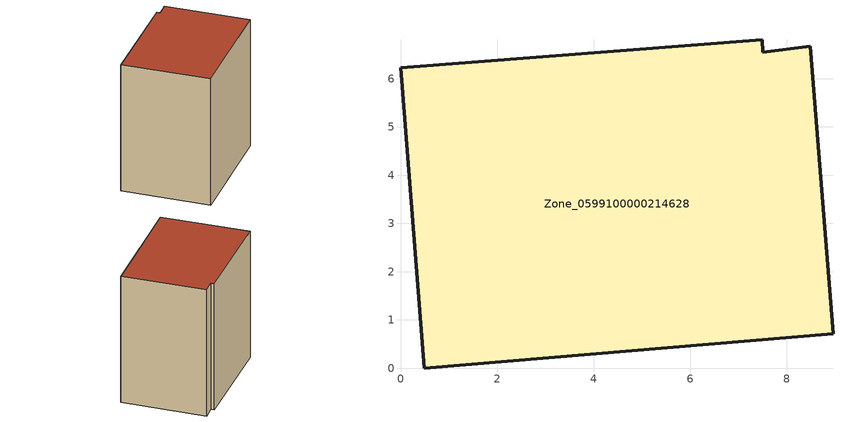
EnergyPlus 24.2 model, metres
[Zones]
Zone_0599100000214628
 floor ground (C_G): 8.49,6.67 8.96,0.71 0.49,0 0,6.23 7.49,6.8 7.51,6.55 z0
 wall outside (C_F): 0.49,0 8.96,0.71 8.49,6.67 7.51,6.55 7.49,6.8 0,6.23 0.49,0 z0:9.55
 roof outside (C_R): 8.96,0.71 8.49,6.67 7.51,6.55 7.49,6.8 0,6.23 0.49,0 z9.55
[BUILDING]
Pand.0599100000214628: North Axis=0; Terrain=City; Loads Convergence Tolerance Value=0.04; Temperature Convergence Tolerance Value=0.4; Solar Distribution=FullExterior; Maximum Number of Warmup Days=25; Minimum Number of Warmup Days=1
[Site:Location]
Rotterdam.The.Hague.AP_ZH_NLD Design_Conditions: Latitude=51.96; Longitude=4.45; Time Zone=1; Elevation=-4.5
[SITE:GROUNDTEMPERATURE:BUILDINGSURFACE]
18, 18, 18, 18, 18, 18, 18, 18, 18, 18, 18, 18
[MATERIAL] Thermal Absorptance=0.9; Solar Absorptance=0.7; Visible Absorptance=0.7
Name | Roughness | Thickness | Conductivity | Density | Specific Heat
G.TC.1946-1964 | MediumSmooth | 0.15 | 1 | 540 | 1210
F.TC.1946-1964 | Rough | 0.3 | 0.857143 | 1920 | 840
R.TC.1946-1964 | MediumRough | 0.2 | 0.235294 | 1500 | 1000
[CONSTRUCTION]
C_G: G.TC.1946-1964
C_F: F.TC.1946-1964
C_R: R.TC.1946-1964
[ZONE]
Zone_0599100000214628: Type=1; Multiplier=1; Ceiling Height=Autocalculate; Volume=Autocalculate; Floor Area=autocalculate; Part of Total Floor Area=Yes
[ZONEINFILTRATION:DESIGNFLOWRATE]
Infil_Zone_0599100000214628: Zone or ZoneList or Space or SpaceList=Zone_0599100000214628; Schedule=AlwaysOn; Design Flow Rate Calculation Method=Flow/Area; Flow Rate per Floor Area=0.003; Constant Term Coefficient=1; Temperature Term Coefficient=0; Velocity Term Coefficient=0; Velocity Squared Term Coefficient=0
[HVACTEMPLATE:ZONE:IDEALLOADSAIRSYSTEM]
Zone_0599100000214628: Maximum Heating Supply Air Temperature=50; Minimum Cooling Supply Air Temperature=13; Maximum Heating Supply Air Humidity Ratio=0.0156; Minimum Cooling Supply Air Humidity Ratio=0.0077; Heating Limit=NoLimit; Cooling Limit=NoLimit; Dehumidification Control Type=ConstantSensibleHeatRatio; Cooling Sensible Heat Ratio=0.7; Dehumidification Setpoint=60; Humidification Control Type=None; Humidification Setpoint=30; Outdoor Air Method=None; Outdoor Air Flow Rate per Person=0.00944; Outdoor Air Flow Rate per Zone Floor Area=0; Outdoor Air Flow Rate per Zone=0; Demand Controlled Ventilation Type=None; Outdoor Air Economizer Type=NoEconomizer; Heat Recovery Type=None; Sensible Heat Recovery Effectiveness=0.7; Latent Heat Recovery Effectiveness=0.65
[ZONECONTROL:THERMOSTAT]
ThermostatControl_Zone_0599100000214628: Zone or ZoneList=Zone_0599100000214628; Control Type Schedule=DualSetpointControlType; Control 1=Thermostat_Zone_0599100000214628; Temperature Difference Between Cutout And Setpoint=0
[THERMOSTATSETPOINT:DUALSETPOINT]
Thermostat_Zone_0599100000214628: Heating Setpoint Temperature Schedule=HeatingSetpoint_Zone_0599100000214628; Cooling Setpoint Temperature Schedule=CoolingSetpoint_Zone_0599100000214628
[SCHEDULE:COMPACT]
HeatingSetpoint_Zone_0599100000214628: Through: 12/31, For: AllDays, Until: 24:00, 21
CoolingSetpoint_Zone_0599100000214628: Through: 12/31, For: AllDays, Until: 24:00, 24
DualSetpointControlType: Through: 12/31, For: AllDays, Until: 24:00, 4
AlwaysOn: Through: 12/31, For: AllDays, Until: 24:00, 1
